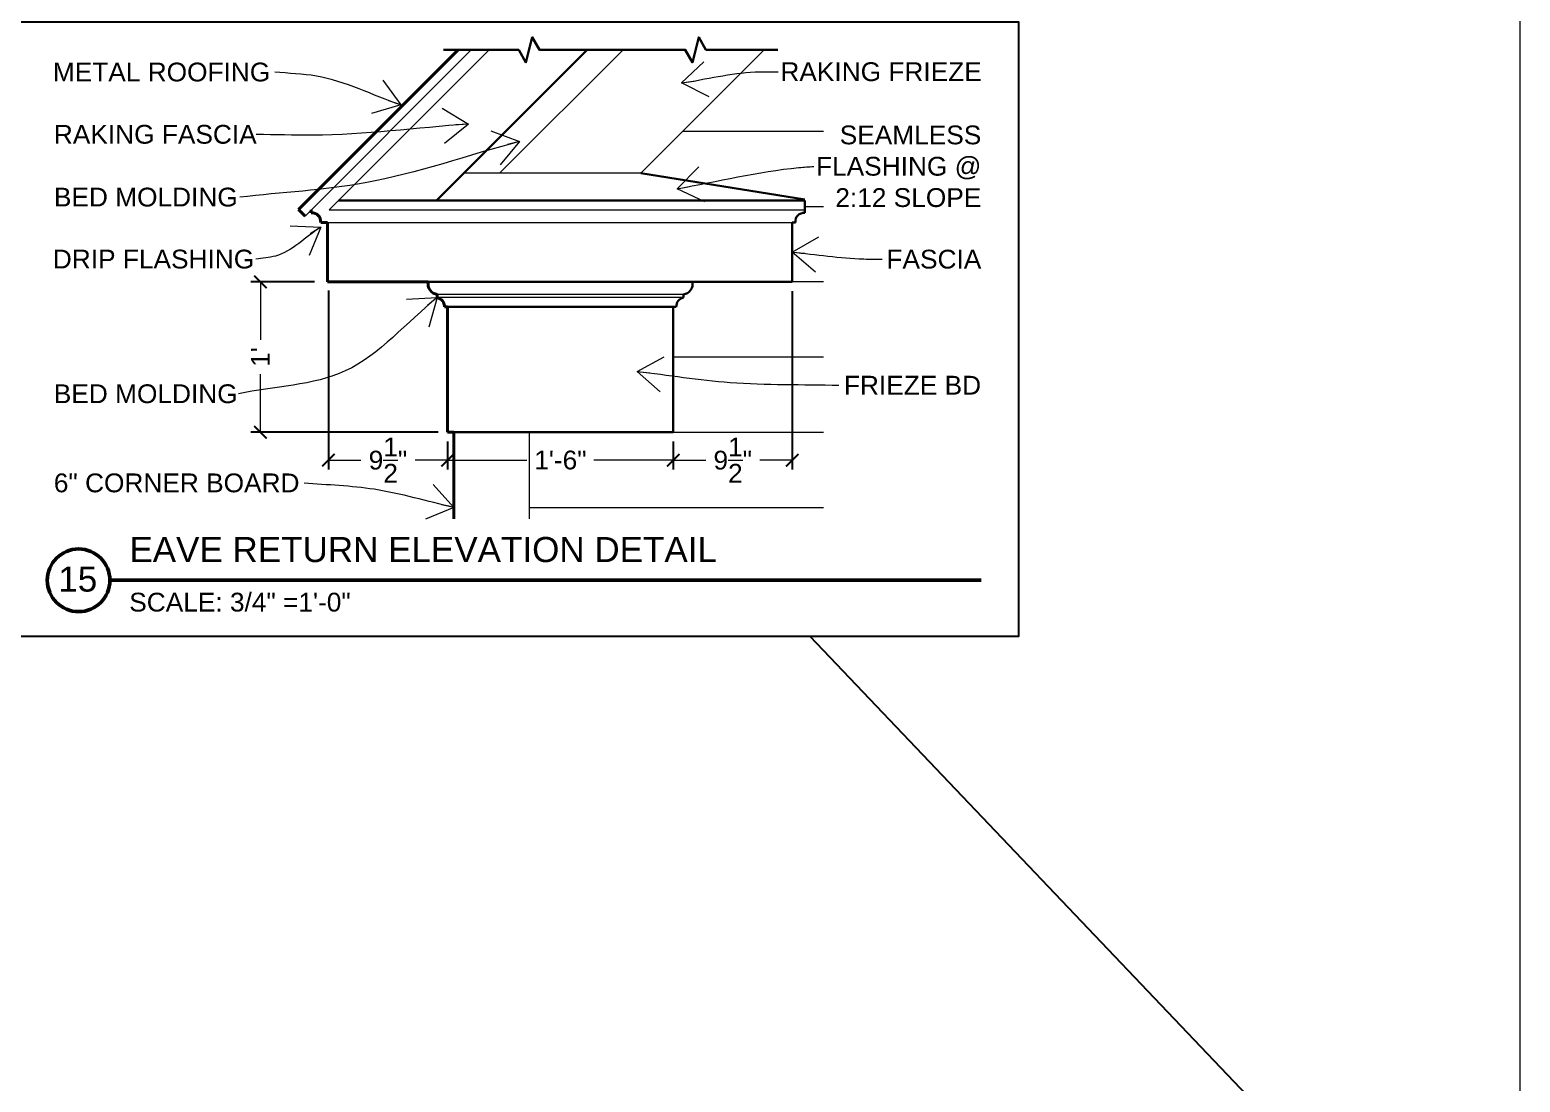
# Model space of a CAD drawing. Header units: inches. Extents: x -4969 to 16721, y 2489 to 24693.
# Drawn here: x 6170.6 to 6289.5, y 3239.8 to 3323.8 of the extents above; entities that cross this region are included whole.
import ezdxf

# ---------------------------------------------------------------- set-up
doc = ezdxf.new("R2010")
doc.units = ezdxf.units.IN
doc.header["$MEASUREMENT"] = 0
doc.layers.get('0').update_dxf_attribs({"lineweight": 5})
doc.layers.add('0-NPLT', color=1, linetype='Continuous', plot=False)
for name, color, linetype, lineweight in [('1', 1, 'Continuous', 9), ('2', 6, 'Continuous', 20), ('3', 3, 'Continuous', 30), ('4', 2, 'Continuous', 40), ('5', 4, 'Continuous', 50), ('A-DIMSx', 7, 'Continuous', 9), ('A-TEXTx', 7, 'Continuous', 20), ('TB-11x17', 7, 'Continuous', 100)]:
    doc.layers.add(name, color=color, linetype=linetype, lineweight=lineweight)
doc.styles.get("Standard").update_dxf_attribs({"font": 'Arial.ttf'})
doc.dimstyles.get("Standard").update_dxf_attribs({"dimtxt": 3, "dimasz": 2, "dimexe": 0.03125, "dimexo": 0.0625, "dimgap": 0.03125, "dimtad": 0, "dimtoh": 1, "dimdec": 4, "dimlfac": 0.99985, "dimzin": 0, "dimdsep": 46, "dimlunit": 4, "dimtxsty": 'Standard', "dimblk": 'ARCHTICK', "dimblk1": 'ARCHTICK', "dimblk2": 'ARCHTICK', "dimcen": 0.09, "dimclrt": 256, "dimadec": 0, "dimazin": 0, "dimtfac": 1, "dimtdec": 4, "dimtofl": 0, "dimtmove": 0, "dimatfit": 3, "dimfxl": 1, "dimtolj": 1, "dimtzin": 0, "dimarcsym": 0})

# ---------------------------------------------------------------- blocks, each defined once
blk = doc.blocks.new('_ArchTick')
at = {"color": 0, "linetype": 'ByBlock', "lineweight": 0, "const_width": 0.15}
blk.add_lwpolyline([(-0.5, -0.5), (0.5, 0.5)], dxfattribs=at)
blk = doc.blocks.new('*D277')
at = {"layer": 'A-DIMSx', "color": 0, "lineweight": -2, "ltscale": 0.1, "transparency": 16777216}
for p, q in [((6203.92, 3290.91), (6203.92, 3288.68)), ((6221.92, 3290.91), (6221.92, 3288.68))]:
    blk.add_line(p, q, dxfattribs=at)
at = {"layer": 'A-DIMSx', "color": 0, "lineweight": 5, "ltscale": 0.1, "transparency": 16777216}
for p, q in [((6203.92, 3289.43), (6210.24, 3289.43)), ((6221.92, 3289.43), (6215.59, 3289.43))]:
    blk.add_line(p, q, dxfattribs=at)
at = {"layer": 'Defpoints', "color": 0, "ltscale": 0.1, "transparency": 16777216}
for p in [(6203.92, 3291.66), (6221.92, 3291.66), (6221.92, 3289.43)]:
    blk.add_point(p, dxfattribs=at)
at = {"layer": 'A-DIMSx', "color": 0, "lineweight": 5, "ltscale": 0.1, "transparency": 16777216, "rotation": 180}
blk.add_blockref('_ArchTick', (6203.92, 3289.43), dxfattribs=at)
at = {"layer": 'A-DIMSx', "color": 0, "lineweight": 5, "ltscale": 0.1, "transparency": 16777216}
blk.add_blockref('_ArchTick', (6221.92, 3289.43), dxfattribs=at)
at = {"layer": 'A-DIMSx', "ltscale": 0.1, "transparency": 16777216, "insert": (6212.92, 3289.43), "char_height": 1.5, "attachment_point": 5}
blk.add_mtext('\\A1;1\'-6"', dxfattribs=at)
blk = doc.blocks.new('*D278')
at = {"layer": 'A-DIMSx', "color": 0, "lineweight": -2, "ltscale": 0.1, "transparency": 16777216}
blk.add_line((6231.42, 3302.91), (6231.42, 3288.68), dxfattribs=at)
at = {"layer": 'A-DIMSx', "color": 0, "lineweight": 5, "ltscale": 0.1, "transparency": 16777216}
for p, q in [((6221.92, 3289.43), (6224.51, 3289.43)), ((6231.42, 3289.43), (6228.82, 3289.43))]:
    blk.add_line(p, q, dxfattribs=at)
at = {"layer": 'Defpoints', "color": 0, "ltscale": 0.1, "transparency": 16777216}
for p in [(6231.42, 3303.66), (6221.92, 3289.43), (6231.42, 3289.43)]:
    blk.add_point(p, dxfattribs=at)
at = {"layer": 'A-DIMSx', "color": 0, "lineweight": 5, "ltscale": 0.1, "transparency": 16777216, "rotation": 180}
blk.add_blockref('_ArchTick', (6221.92, 3289.43), dxfattribs=at)
at = {"layer": 'A-DIMSx', "color": 0, "lineweight": 5, "ltscale": 0.1, "transparency": 16777216}
blk.add_blockref('_ArchTick', (6231.42, 3289.43), dxfattribs=at)
at = {"layer": 'A-DIMSx', "ltscale": 0.1, "transparency": 16777216, "insert": (6226.67, 3289.43), "char_height": 1.5, "attachment_point": 5}
blk.add_mtext('\\A1;9{\\H1x;\\S1/2;}"', dxfattribs=at)
blk = doc.blocks.new('*D279')
at = {"layer": 'A-DIMSx', "color": 0, "lineweight": -2, "ltscale": 0.1, "transparency": 16777216}
for p, q in [((6194.41, 3302.97), (6194.41, 3288.68)), ((6203.92, 3290.91), (6203.92, 3288.68))]:
    blk.add_line(p, q, dxfattribs=at)
at = {"layer": 'A-DIMSx', "color": 0, "lineweight": 5, "ltscale": 0.1, "transparency": 16777216}
for p, q in [((6194.41, 3289.43), (6197, 3289.43)), ((6203.92, 3289.43), (6201.32, 3289.43))]:
    blk.add_line(p, q, dxfattribs=at)
at = {"layer": 'Defpoints', "color": 0, "ltscale": 0.1, "transparency": 16777216}
for p in [(6194.41, 3303.72), (6203.92, 3291.66), (6194.41, 3289.43)]:
    blk.add_point(p, dxfattribs=at)
at = {"layer": 'A-DIMSx', "color": 0, "lineweight": 5, "ltscale": 0.1, "transparency": 16777216, "rotation": 180}
blk.add_blockref('_ArchTick', (6194.41, 3289.43), dxfattribs=at)
at = {"layer": 'A-DIMSx', "color": 0, "lineweight": 5, "ltscale": 0.1, "transparency": 16777216}
blk.add_blockref('_ArchTick', (6203.92, 3289.43), dxfattribs=at)
at = {"layer": 'A-DIMSx', "ltscale": 0.1, "transparency": 16777216, "insert": (6199.16, 3289.43), "char_height": 1.5, "attachment_point": 5}
blk.add_mtext('\\A1;9{\\H1x;\\S1/2;}"', dxfattribs=at)
blk = doc.blocks.new('*D280')
at = {"layer": 'A-DIMSx', "color": 0, "lineweight": -2, "ltscale": 0.1, "transparency": 16777216}
for p, q in [((6193.29, 3303.66), (6188.23, 3303.66)), ((6203.17, 3291.66), (6188.23, 3291.66))]:
    blk.add_line(p, q, dxfattribs=at)
at = {"layer": 'A-DIMSx', "color": 0, "lineweight": 5, "ltscale": 0.1, "transparency": 16777216}
for p, q in [((6188.98, 3303.66), (6188.98, 3299.03)), ((6188.98, 3291.66), (6188.98, 3296.29))]:
    blk.add_line(p, q, dxfattribs=at)
at = {"layer": 'Defpoints', "color": 0, "ltscale": 0.1, "transparency": 16777216}
for p in [(6188.98, 3303.66), (6194.04, 3303.66), (6203.92, 3291.66)]:
    blk.add_point(p, dxfattribs=at)
at = {"layer": 'A-DIMSx', "color": 0, "lineweight": 5, "ltscale": 0.1, "transparency": 16777216}
for p, rotation in [((6188.98, 3303.66), 90), ((6188.98, 3291.66), 270)]:
    blk.add_blockref('_ArchTick', p, dxfattribs=dict(at, rotation=rotation))
at = {"layer": 'A-DIMSx', "ltscale": 0.1, "transparency": 16777216, "insert": (6188.98, 3297.66), "char_height": 1.5, "attachment_point": 5, "rotation": 90}
blk.add_mtext("\\A1;1'", dxfattribs=at)

msp = doc.modelspace()

# ---------------------------------------------------------------- linework, layer by layer
at = {"layer": '0-NPLT', "ltscale": 0.1}
msp.add_line((6232.8334118, 3275.3717732), (6289.5000785, 3215.8717732), dxfattribs=at)
at = {"layer": '0-NPLT', "lineweight": 9, "ltscale": 0.1}
msp.add_lwpolyline([(6289.5000785, 3467.8717732), (5932.5000785, 3467.8717732), (5932.5000785, 3215.8717732), (6289.5000785, 3215.8717732)], close=True, dxfattribs=at)
at = {"layer": '0-NPLT', "ltscale": 0.1, "flags": 128}
msp.add_lwpolyline([(6169.5000785, 3324.3717732), (6169.5000785, 3275.3717732), (6249.5000785, 3275.3717732), (6249.5000785, 3324.3717732)], close=True, dxfattribs=at)
at = {"layer": '1'}
msp.add_line((6194.3464956, 3308.4073066), (6231.4152836, 3308.4073066), dxfattribs=at)
at = {"layer": '1', "ltscale": 0.25}
for p, q in [((6222.7340024, 3302.6573065), (6203.0965657, 3302.6573065)), ((6222.7340024, 3302.4073065), (6203.0965657, 3302.4073065))]:
    msp.add_line(p, q, dxfattribs=at)
at = {"layer": '2'}
for p, q in [((6205.812556, 3322.1767643), (6192.5430982, 3308.9073066)), ((6194.4573118, 3309.4073066), (6207.2267695, 3322.1767643)), ((6208.0680146, 3312.3295521), (6217.9152269, 3322.1767643)), ((6229.1899733, 3322.1767643), (6219.3427611, 3312.3295521)), ((6233.9111644, 3315.6574848), (6222.6715703, 3315.6583614)), ((6219.3427606, 3312.3295521), (6205.200625, 3312.3295521)), ((6233.9111644, 3309.6574847), (6232.4152841, 3309.6576014)), ((6194.0430987, 3308.4073066), (6231.4152841, 3308.4073066)), ((6194.4573123, 3309.4073066), (6232.4152841, 3309.4073066)), ((6233.9111644, 3303.6573066), (6231.4152841, 3303.6573066)), ((6233.9111644, 3297.6573066), (6221.9152841, 3297.6573066)), ((6210.4152841, 3291.6573066), (6210.4152841, 3284.7375817)), ((6221.9152841, 3291.6573066), (6233.9111644, 3291.6573066)), ((6210.4152841, 3285.6573636), (6233.9111644, 3285.6560245))]:
    msp.add_line(p, q, dxfattribs=at)
at = {"layer": '3'}
for p, q in [((6215.0478372, 3322.1767643), (6203.0283795, 3310.1573066)), ((6219.3427611, 3312.3295521), (6232.4152841, 3310.2301254)), ((6195.2073123, 3310.1573066), (6232.4152841, 3310.1573066)), ((6232.4152841, 3309.4073066), (6232.4152841, 3310.1573066)), ((6231.6652841, 3308.4073066), (6231.4152841, 3308.4073066)), ((6231.4152841, 3308.4073066), (6231.4152841, 3303.6573066)), ((6232.4152841, 3309.4073066), (6232.4152841, 3309.1573066)), ((6231.4152836, 3303.6573066), (6202.3780849, 3303.6573065)), ((6222.7340024, 3302.4073065), (6222.7340024, 3302.6573065)), ((6221.9152841, 3301.6573065), (6203.915284, 3301.6573065)), ((6221.9152841, 3291.6573066), (6221.9152841, 3301.6573065)), ((6222.165284, 3301.6573065), (6221.9152841, 3301.6573065)), ((6221.9152841, 3291.6573066), (6204.4152841, 3291.6573066))]:
    msp.add_line(p, q, dxfattribs=at)
at = {"layer": '3', "flags": 128}
for points in [[(6217.9152269, 3322.1767643), (6211.249785, 3322.1767643), (6210.6724347, 3323.1767643), (6210.1724347, 3321.1767643), (6209.5950844, 3322.1767643), (6203.6052836, 3322.1767643)], [(6230.2683744, 3322.1767643), (6224.5296229, 3322.1767643), (6223.9522726, 3323.1767643), (6223.4522726, 3321.1767643), (6222.8749224, 3322.1767643), (6217.9152269, 3322.1767643)]]:
    msp.add_lwpolyline(points, dxfattribs=at)
at = {"layer": '3'}
for centre, radius, start, end in [((6232.3529867, 3308.4696039), 0.6905186, 84.823843828, 185.1761549), ((6222.6325254, 3303.4883232), 0.8371895, 276.962026999, 11.644935134), ((6222.9038081, 3301.6879173), 0.7391582, 103.281089991, 182.373471435)]:
    msp.add_arc(centre, radius, start, end, dxfattribs=at)
at = {"layer": '4'}
for p, q in [((6204.7518958, 3322.1767643), (6192.0127682, 3309.4376367)), ((6192.5430982, 3308.9073066), (6192.0127682, 3309.4376367)), ((6193.0430982, 3309.4073066), (6193.0430982, 3309.1573066)), ((6193.0430987, 3309.4073066), (6193.0430987, 3309.1573066)), ((6194.3464956, 3308.4073066), (6193.7930982, 3308.4073066)), ((6194.0430987, 3308.4073066), (6193.7930987, 3308.4073066)), ((6194.3464956, 3308.4073066), (6194.3464956, 3303.6573065)), ((6194.346496, 3308.4073066), (6194.346496, 3303.6573065)), ((6202.3780849, 3303.6573065), (6194.346496, 3303.6573065)), ((6203.0965657, 3302.4073065), (6203.0965657, 3302.6573065)), ((6203.915284, 3301.6573065), (6203.6652841, 3301.6573065)), ((6203.6652841, 3301.6573065), (6203.915284, 3301.6573065)), ((6203.915284, 3301.6573065), (6203.915284, 3291.6573066)), ((6204.4152841, 3291.6573066), (6203.915284, 3291.6573066)), ((6204.4152841, 3291.6573066), (6204.4152841, 3284.7375817))]:
    msp.add_line(p, q, dxfattribs=at)
for centre, radius, start, end in [((6193.1053955, 3308.4696039), 0.6905186, 354.8238451, 95.176156172), ((6193.105396, 3308.4696039), 0.6905186, 354.8238451, 95.176156172), ((6203.1980427, 3303.4883232), 0.8371895, 168.355064866, 263.037973001), ((6202.92676, 3301.6879173), 0.7391582, 357.626528565, 76.718910009)]:
    msp.add_arc(centre, radius, start, end, dxfattribs=at)
at = {"layer": '5', "ltscale": 0.1}
msp.add_line((6176.9786606, 3279.8392018), (6246.5000785, 3279.8392018), dxfattribs=at)
msp.add_circle((6174.4786606, 3279.8392018), 2.5, dxfattribs=at)

# ---------------------------------------------------------------- texts
at = {"ltscale": 0.1, "char_height": 2}
for s, insert, width, attachment_point in [('{EAVE RETURN ELEVATION DETAIL}', (6178.5286096, 3283.296253), 156.107329603, 1), ('15', (6174.4097832, 3279.9251242), 5.575289045, 5)]:
    msp.add_mtext(s, dxfattribs=dict(at, insert=insert, width=width, attachment_point=attachment_point))
at = {"layer": 'A-TEXTx', "ltscale": 0.25, "char_height": 1.5}
for s, insert, attachment_point in [('{METAL ROOFING }', (6172.4228921, 3320.3940735), 4), ('{RAKING FRIEZE }', (6246.5386538, 3320.4209502), 6), ('{RAKING FASCIA }', (6172.5038007, 3315.4240831), 4), ('{SEAMLESS\\PFLASHING @\\P2:12 SLOPE }', (6246.503231, 3312.8741881), 6), ('{BED MOLDING}', (6172.5076157, 3310.413694), 4), ('{DRIP FLASHING }', (6172.4218538, 3305.4661972), 4), ('{FASCIA }', (6246.503231, 3305.4605192), 6), ('{BED MOLDING }', (6172.4994483, 3294.7181807), 4), ('{FRIEZE BD }', (6246.4852681, 3295.4100674), 6), ('{6" CORNER BOARD }', (6172.4994483, 3287.6046535), 4)]:
    msp.add_mtext(s, dxfattribs=dict(at, insert=insert, attachment_point=attachment_point))
at = {"layer": 'TB-11x17', "ltscale": 0.5, "insert": (6178.518125, 3278.8464794), "char_height": 1.5, "width": 24.358726652, "attachment_point": 1}
msp.add_mtext('{SCALE: 3/4" =1\'-0"}', dxfattribs=at)

# ---------------------------------------------------------------- dimensions: what is measured, and where the dimension line sits
at = {"layer": 'A-DIMSx', "ltscale": 0.1}
dim = msp.add_linear_dim(base=(6188.9828528, 3303.6573065), p1=(6203.915284, 3291.6573066), p2=(6194.0430987, 3303.6573065), angle=90, dimstyle='Standard', override={"dimtxt": 1.5, "dimasz": 1, "dimexe": 0.75, "dimexo": 0.75, "dimgap": 0.75, "dimlfac": -47.9928, "dimtmove": 2, "dimlwd": 5}, dxfattribs=at)
dim.commit()
dim.dimension.update_dxf_attribs({"geometry": '*D280', "text_midpoint": (6188.9828528, 3297.6573065)})
for base, p1, p2, picture, middle in [((6194.4086512, 3289.4339139), (6203.915284, 3291.6573066), (6194.4086512, 3303.7162938), '*D279', (6199.1619676, 3289.4339139)), ((6231.4152841, 3289.4339139), (6221.9152841, 3289.4339139), (6231.4152841, 3303.6573066), '*D278', (6226.6652841, 3289.4339139)), ((6221.9152841, 3289.4339139), (6203.915284, 3291.6573066), (6221.9152841, 3291.6573066), '*D277', (6212.9152841, 3289.4339139))]:
    dim = msp.add_linear_dim(base=base, p1=p1, p2=p2, dimstyle='Standard', override={"dimtxt": 1.5, "dimasz": 1, "dimexe": 0.75, "dimexo": 0.75, "dimgap": 0.75, "dimlfac": -47.9928, "dimtmove": 2, "dimlwd": 5}, dxfattribs=at)
    dim.commit()
    dim.dimension.update_dxf_attribs({"geometry": picture, "text_midpoint": middle})

# ---------------------------------------------------------------- leaders
at = {"layer": 'A-TEXTx', "path_type": 1, "annotation_type": 0, "has_hookline": 1}
for points, hookline_direction, text_width in [([(6200.185584, 3317.7734726), (6193.4552482, 3320.0801523), (6190.1226404, 3320.3940735)], 1, 17.0607094), ([(6222.5935632, 3319.5311816), (6228.4590271, 3320.4085847), (6230.3042696, 3320.4209502)], 0, 15.7899045), ([(6205.574866, 3316.2497673), (6193.1649017, 3315.359383), (6188.6572176, 3315.4240831)], 1, 16.0231924), ([(6209.6674544, 3314.8699212), (6197.3543366, 3311.5660631), (6187.3352322, 3310.413694)], 1, 14.3860846), ([(6222.2234518, 3311.0919493), (6231.9541846, 3312.7769649), (6233.1390935, 3312.8741881)], 0, 12.941337), ([(6193.7930982, 3308.0213685), (6190.1773676, 3305.7191223), (6188.6287483, 3305.4661972)], 1, 15.7755798), ([(6231.4152841, 3306.0323066), (6237.1235433, 3305.4868065), (6238.5904107, 3305.4605192)], 0, 7.3997271), ([(6203.0965657, 3302.4073065), (6195.7569531, 3296.5537425), (6187.2297869, 3294.7181807)], 1, 14.3860846), ([(6219.0517552, 3296.5159302), (6226.4582733, 3295.6324116), (6235.14077, 3295.4100674)], 0, 10.6606412), ([(6204.4152841, 3285.6529591), (6198.0661446, 3287.1007849), (6192.4681303, 3287.6046535)], 1, 19.4160982)]:
    msp.add_leader(points, dimstyle='Standard', override={"dimasz": 2, "dimgap": 0.75, "dimldrblk": 'Open90', "dimlwd": -1}, dxfattribs=dict(at, hookline_direction=hookline_direction, text_width=text_width))

doc.saveas('drawing.dxf')
